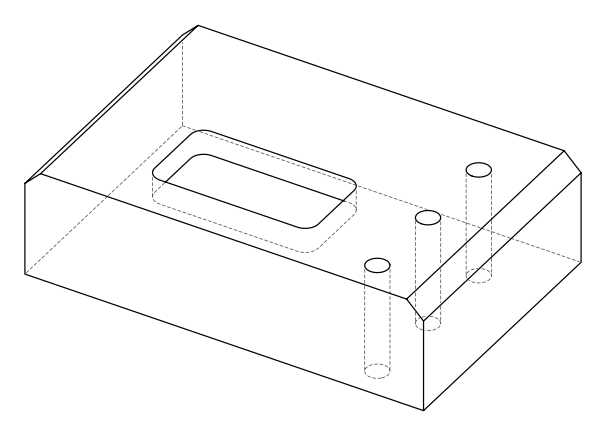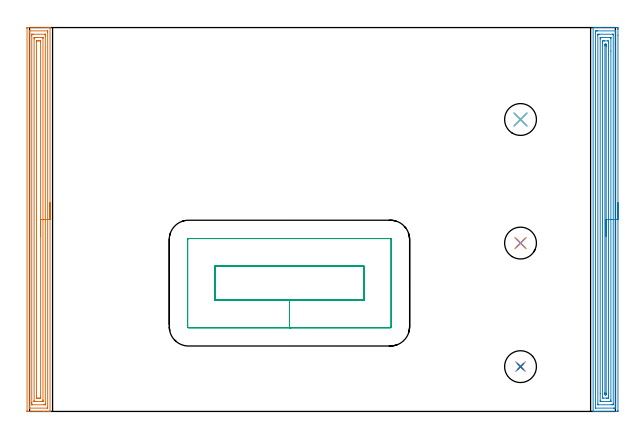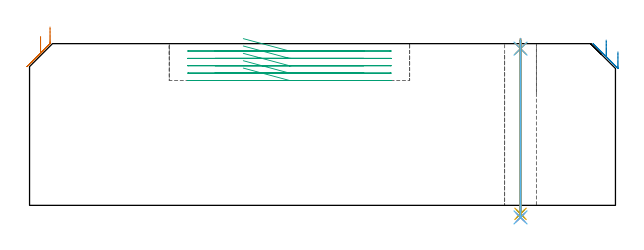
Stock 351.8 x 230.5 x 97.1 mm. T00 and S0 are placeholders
(PLAN: 12 operations, 8 tool changes, 29.9 min)
(1 AREA_MILL | FG_CHAMFER_SURFACE | UGT0205_001 | 9.52 min | 21950 mm3)
(2 AREA_MILL_1 | FG_CHAMFER_SURFACE_1 | UGT0205_001 | 11.28 min | 25577 mm3)
(3 MILL_RECTANGULAR_POCKET | POCKET_RECTANGULAR_STRAIGHT | UGT0201_105 | Follow Part, ap 5.5, ae 75% | 6.47 min | 238272 mm3)
(4 SPOT_DRILL | STEP1HOLE | NXT0321_9005560120000 | 0.05 min | 70 mm3)
(5 SPOT_DRILL_1 | STEP1HOLE_1 | NXT0321_9005560120000 | 0.05 min | 99 mm3)
(6 SPOT_DRILL_2 | STEP1HOLE_2 | NXT0321_9005560120000 | 0.05 min | 80 mm3)
(7 DRILL_THROUGH_HOLE_INTO_CENTER | STEP1HOLE | UGT0301_515 | 0.42 min | 10867 mm3)
(8 DRILL_TO_ENLARGE_THROUGH_HOLE | STEP1HOLE | UGT0301_258 | 0.43 min | 16840 mm3)
(9 DRILL_THROUGH_HOLE_INTO_CENTER_1 | STEP1HOLE_1 | UGT0301_515 | 0.42 min | 10877 mm3)
(10 DRILL_TO_ENLARGE_THROUGH_HOLE_1 | STEP1HOLE_1 | UGT0301_258 | 0.43 min | 16827 mm3)
(11 DRILL_THROUGH_HOLE_INTO_CENTER_2 | STEP1HOLE_2 | UGT0301_515 | 0.42 min | 10864 mm3)
(12 DRILL_TO_ENLARGE_THROUGH_HOLE_2 | STEP1HOLE_2 | UGT0301_258 | 0.43 min | 16835 mm3)
(TOOL UGT0205_001 | Chamfer Mill 20 x 3 x 45 deg. | D20 FL50 Z2)
(TOOL UGT0201_105 | End Mill 22 mm | D22 FL25 Z2)
(TOOL NXT0321_9005560120000 | NC Spot Drill, 120deg, 12mm, HSS, Uncoated | D12 PA120 FL30 Z2)
(TOOL UGT0301_515 | Carbide Drill 12.0 mm | D12 PA118 FL101 Z2)
(TOOL UGT0301_258 | Twist Drill 19.1 mm | D19.1 PA118 FL140 Z2)
(OP 1 AREA_MILL)
G17 G21 G94 G90
T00 M6
G54
G17 G0 G90 X12.3 Y125.25 S1061 M3
G43 Z107.1 H0
G94 G1 Y125.212 Z106.228 F250.
Y125.098 Z105.363
Y124.909 Z104.512
Y124.647 Z103.68
Y124.313 Z102.874
Y123.91 Z102.1
Y123.442 Z101.364
Y122.91 Z100.672
Y122.321 Z100.029
Y121.678 Z99.439
Y120.986 Z98.908
Y120.25 Z98.44
Y119.476 Z98.037
Y118.67 Z97.703
Y117.838 Z97.441
Y116.987 Z97.252
Y116.122 Z97.138
Y115.25 Z97.1
Y0.156
X12.298 Y0.01 Z97.088
X12.182 Y0.003 Z96.974
X12.059 Y0. Z96.858
X11.691 Z96.49
X11.08 Z95.875
X9.027 Z93.825
X8.459 Z93.253
X7.869 Z92.665
X-1.154 Z83.643
X-1.443 Y0.004 Z83.355
X-1.492 Y0.01 Z83.305
X-1.499 Y0.061 Z83.299
X-1.5 Y0.602 Z83.3
Y229.898
X-1.494 Y230.444 Z83.304
X-1.492 Y230.49 Z83.306
X-1.439 Y230.5 Z83.359
X8.459 Z93.253
X9.901 Z94.698
X11.08 Z95.875
X12.059 Z96.858
X12.182 Y230.497 Z96.974
X12.298 Y230.49 Z97.088
X12.3 Y230.344 Z97.1
Y115.25
X10.886 Z95.686
X10.885 Y2.586 Z95.685
X10.883 Y2.386 Z95.683
X10.879 Y2.041 Z95.679
X10.873 Y2.01 Z95.673
X10.812 Y2.006 Z95.612
X10.711 Y2.002 Z95.511
X10.584 Y2. Z95.384
X0.097 Y2.001 Z84.897
X-0.038 Y2.006 Z84.762
X-0.063 Y2.01 Z84.737
X-0.079 Y2.016 Z84.721
X-0.08 Y2.045 Z84.72
X-0.084 Y2.186 Z84.716
X-0.085 Y2.386 Z84.715
X-0.086 Y3.08 Z84.714
X-0.085 Y227.914 Z84.715
X-0.083 Y228.114 Z84.717
X-0.079 Y228.459 Z84.721
X-0.073 Y228.49 Z84.727
X-0.012 Y228.494 Z84.788
X0.089 Y228.498 Z84.889
X0.216 Y228.5 Z85.016
X10.703 Y228.499 Z95.503
X10.838 Y228.494 Z95.638
X10.863 Y228.49 Z95.663
X10.879 Y228.484 Z95.679
X10.88 Y228.455 Z95.68
X10.884 Y228.314 Z95.684
X10.885 Y228.114 Z95.685
X10.886 Y227.42 Z95.686
Y115.25
X9.471 Z94.271
Y4.921
X9.469 Y4.171 Z94.269
X9.467 Y4.033 Z94.267
X9.465 Y4.016 Z94.265
X9.456 Y4.01 Z94.256
X9.416 Y4.005 Z94.216
X9.333 Y4.002 Z94.133
X8.626 Y4. Z93.426
X1.467 Y4.001 Z86.267
X1.412 Y4.002 Z86.212
X1.368 Y4.006 Z86.168
X1.342 Y4.009 Z86.142
X1.335 Y4.031 Z86.135
X1.332 Y4.171 Z86.132
X1.33 Y4.311 Z86.13
X1.329 Y5.063 Z86.129
X1.328 Y5.205 Z86.128
X1.329 Y225.579 Z86.129
X1.33 Y226.329 Z86.13
X1.333 Y226.467 Z86.133
X1.335 Y226.485 Z86.135
X1.344 Y226.49 Z86.144
X1.384 Y226.495 Z86.184
X1.467 Y226.498 Z86.267
X2.174 Y226.5 Z86.974
X9.333 Y226.499 Z94.133
X9.388 Y226.498 Z94.188
X9.432 Y226.494 Z94.232
X9.458 Y226.491 Z94.258
X9.465 Y226.469 Z94.265
X9.468 Y226.329 Z94.268
X9.47 Y226.189 Z94.27
X9.471 Y225.437 Z94.271
Y225.295
Y115.25
X8.057 Z92.857
Y6.847
X8.056 Y6.366 Z92.856
X8.054 Y6.204 Z92.854
X8.05 Y6.076 Z92.85
X8.045 Y6.01 Z92.845
X7.541 Y6. Z92.341
X6.711 Z91.511
X3.171 Z87.971
X2.809 Y6.005 Z87.609
X2.764 Y6.008 Z87.564
X2.749 Y6.011 Z87.549
X2.747 Y6.024 Z87.547
X2.744 Y6.077 Z87.544
X2.743 Y6.127 Z87.543
Y6.438
Y223.653
X2.744 Y224.134 Z87.544
X2.746 Y224.296 Z87.546
X2.75 Y224.424 Z87.55
X2.755 Y224.49 Z87.555
X3.259 Y224.5 Z88.059
X4.089 Z88.889
X7.629 Z92.429
X7.991 Y224.495 Z92.791
X8.036 Y224.492 Z92.836
X8.051 Y224.489 Z92.851
X8.053 Y224.476 Z92.853
X8.056 Y224.423 Z92.856
X8.057 Y224.373 Z92.857
Y224.062
Y115.25
X6.643 Z91.443
Y8.632
X6.639 Y8.22 Z91.439
X6.636 Y8.024 Z91.436
X6.447 Y8.009 Z91.247
X5.837 Y8.002 Z90.637
X5.582 Y8. Z90.382
X4.708 Z89.508
X4.254 Y8.001 Z89.054
X4.208 Y8.002 Z89.008
X4.176 Y8.007 Z88.976
X4.164 Y8.012 Z88.964
X4.162 Y8.027 Z88.962
X4.159 Y8.205 Z88.959
X4.157 Y8.563 Z88.957
Y221.868
X4.161 Y222.28 Z88.961
X4.164 Y222.476 Z88.964
X4.353 Y222.491 Z89.153
X4.963 Y222.498 Z89.763
X5.218 Y222.5 Z90.018
X6.092 Z90.892
X6.546 Y222.499 Z91.346
X6.592 Y222.498 Z91.392
X6.624 Y222.493 Z91.424
X6.636 Y222.488 Z91.436
X6.638 Y222.473 Z91.438
X6.641 Y222.295 Z91.441
X6.643 Y221.938 Z91.443
Y115.25
Y114.378 Z91.481
Y113.514 Z91.595
Y112.662 Z91.784
Y111.83 Z92.046
Y111.024 Z92.38
Y110.25 Z92.783
Y109.514 Z93.252
Y108.822 Z93.783
Y108.179 Z94.372
Y107.59 Z95.015
Y107.059 Z95.707
Y106.59 Z96.443
Y106.187 Z97.217
Y105.853 Z98.023
Y105.591 Z98.855
Y105.402 Z99.707
Y105.288 Z100.571
Y105.25 Z101.443
G0 Z107.1
M5
M2
(OP 2 AREA_MILL_1)
G17 G21 G94 G90
T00 M6
G54
G17 G0 G90 X353.3 Y125.25 S1061 M3
G43 Z107.1 H0
Z92.2
G94 G1 Y125.212 Z91.328 F250.
Y125.098 Z90.464
Y124.909 Z89.612
Y124.647 Z88.78
Y124.313 Z87.974
Y123.91 Z87.2
Y123.442 Z86.464
Y122.91 Z85.772
Y122.321 Z85.129
Y121.678 Z84.54
Y120.986 Z84.008
Y120.25 Z83.54
Y119.476 Z83.137
Y118.67 Z82.803
Y117.838 Z82.541
Y116.987 Z82.352
Y116.122 Z82.238
Y115.25 Z82.2
Y0.602
X353.295 Y0.129 Z82.203
X353.292 Y0.01 Z82.206
X353.168 Y0. Z82.329
X342.334 Z93.161
X340.883 Z94.614
X339.697 Z95.798
X338.691 Y0.001 Z96.808
X338.406 Y0.01 Z97.093
X338.4 Y0.156 Z97.1
Y230.344
X338.406 Y230.49 Z97.093
X338.692 Y230.5 Z96.807
X339.083 Z96.417
X339.697 Z95.798
X341.762 Z93.735
X342.334 Z93.161
X342.927 Z92.569
X352.29 Z83.208
X352.882 Y230.495 Z82.615
X353.292 Y230.49 Z82.206
X353.295 Y230.317 Z82.203
X353.299 Y229.898 Z82.201
X353.3 Y229.474 Z82.2
Y225.905
Y115.25
X351.886 Z83.614
X351.885 Y2.506 Z83.615
X351.884 Y2.386 Z83.616
X351.879 Y2.01 Z83.621
X351.503 Y2.002 Z83.997
X351.124 Y2.001 Z84.376
X350.626 Y2. Z84.874
X339.894 Y2.001 Z95.606
X339.866 Y2.002 Z95.634
X339.837 Y2.006 Z95.663
X339.821 Y2.011 Z95.679
X339.82 Y2.033 Z95.68
X339.815 Y2.266 Z95.685
Y227.994
X339.816 Y228.114 Z95.684
X339.822 Y228.49 Z95.678
X340.197 Y228.498 Z95.303
X340.576 Y228.499 Z94.924
X341.074 Y228.5 Z94.426
X351.806 Z83.694
X351.834 Y228.498 Z83.666
X351.863 Y228.494 Z83.637
X351.879 Y228.489 Z83.621
X351.88 Y228.468 Z83.62
X351.885 Y228.234 Z83.615
X351.886 Y115.25 Z83.614
X350.472 Z85.028
X350.471 Y4.834 Z85.029
X350.468 Y4.171 Z85.032
X350.465 Y4.057 Z85.035
X350.463 Y4.01 Z85.037
X350.409 Y4.004 Z85.091
X350.245 Y4.002 Z85.255
X349.534 Y4. Z85.966
X341.623 Z93.877
X341.455 Y4.003 Z94.045
X341.287 Y4.007 Z94.213
X341.243 Y4.01 Z94.257
X341.235 Y4.036 Z94.265
X341.232 Y4.095 Z94.268
X341.23 Y4.171 Z94.27
X341.229 Y4.4 Z94.271
Y225.666
X341.232 Y226.329 Z94.268
X341.235 Y226.443 Z94.265
X341.237 Y226.49 Z94.263
X341.291 Y226.496 Z94.209
X341.455 Y226.498 Z94.045
X342.166 Y226.5 Z93.334
X350.077 Z85.423
X350.245 Y226.497 Z85.255
X350.413 Y226.493 Z85.087
X350.457 Y226.49 Z85.043
X350.465 Y226.464 Z85.035
X350.468 Y226.406 Z85.032
X350.47 Y226.329 Z85.03
X350.471 Y226.1 Z85.029
X350.472 Y115.25 Z85.028
X349.057 Z86.443
Y6.847
X349.055 Y6.271 Z86.445
X349.052 Y6.076 Z86.448
X349.051 Y6.015 Z86.449
X349.008 Y6.01 Z86.492
X348.904 Y6.006 Z86.596
X348.487 Y6. Z87.013
X348.443 Z87.057
X343.169 Z92.331
X342.792 Y6.004 Z92.708
X342.699 Y6.007 Z92.801
X342.656 Y6.01 Z92.844
X342.65 Y6.036 Z92.85
X342.648 Y6.124 Z92.852
X342.644 Y6.533 Z92.856
X342.643 Y10.8 Z92.857
Y223.653
X342.645 Y224.229 Z92.855
X342.648 Y224.424 Z92.852
X342.649 Y224.485 Z92.851
X342.692 Y224.49 Z92.808
X342.796 Y224.494 Z92.704
X343.213 Y224.5 Z92.287
X343.257 Z92.243
X348.531 Z86.969
X348.908 Y224.496 Z86.592
X349.001 Y224.493 Z86.499
X349.044 Y224.49 Z86.456
X349.05 Y224.464 Z86.45
X349.052 Y224.376 Z86.448
X349.056 Y223.967 Z86.444
X349.057 Y216.335 Z86.443
Y115.25
X347.643 Z87.857
Y9.524
X347.642 Y8.632 Z87.858
X347.641 Y8.598 Z87.859
X347.608 Y8.01 Z87.892
X347.348 Y8.003 Z88.152
X346.729 Y8.001 Z88.771
X346.472 Y8. Z89.028
X344.713 Y8.001 Z90.787
X344.092 Y8.01 Z91.408
X344.059 Y8.632 Z91.441
X344.058 Y8.666 Z91.442
X344.057 Y16.132 Z91.443
Y220.976
X344.058 Y221.868 Z91.442
X344.059 Y221.902 Z91.441
X344.092 Y222.49 Z91.408
X344.352 Y222.497 Z91.148
X344.971 Y222.5 Z90.529
X345.228 Z90.272
X346.987 Y222.499 Z88.513
X347.608 Y222.49 Z87.892
X347.641 Y221.868 Z87.859
X347.642 Y221.834 Z87.858
X347.643 Y214.368 Z87.857
Y115.25
X346.229 Z89.271
Y10.924
X346.227 Y10.416 Z89.273
X346.224 Y10.037 Z89.276
X346.222 Y10.014 Z89.278
X346.207 Y10.01 Z89.293
X346.157 Y10.005 Z89.343
X346.055 Y10.002 Z89.445
X345.85 Y10. Z89.65
X345.713 Z89.787
X345.604 Y10.001 Z89.896
X345.531 Y10.005 Z89.969
X345.49 Y10.01 Z90.01
X345.478 Y10.015 Z90.022
X345.477 Y10.033 Z90.023
X345.473 Y10.416 Z90.027
X345.471 Y10.801 Z90.029
Y11.308
Y219.576
X345.473 Y220.084 Z90.027
X345.476 Y220.463 Z90.024
X345.478 Y220.486 Z90.022
X345.493 Y220.49 Z90.007
X345.543 Y220.495 Z89.957
X345.645 Y220.498 Z89.855
X345.85 Y220.5 Z89.65
X345.987 Z89.513
X346.096 Y220.499 Z89.404
X346.169 Y220.495 Z89.331
X346.21 Y220.49 Z89.29
X346.222 Y220.485 Z89.278
X346.223 Y220.467 Z89.277
X346.227 Y220.084 Z89.273
X346.229 Y219.7 Z89.271
Y219.192
Y115.25
Y114.378 Z89.309
Y113.514 Z89.423
Y112.662 Z89.612
Y111.83 Z89.874
Y111.024 Z90.208
Y110.25 Z90.611
Y109.514 Z91.08
Y108.822 Z91.611
Y108.179 Z92.2
Y107.59 Z92.843
Y107.059 Z93.535
Y106.59 Z94.271
Y106.187 Z95.045
Y105.853 Z95.851
Y105.591 Z96.683
Y105.402 Z97.535
Y105.288 Z98.4
Y105.25 Z99.271
G0 Z107.1
M5
M2
(OP 3 MILL_RECTANGULAR_POCKET)
G17 G21 G94 G90
T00 M6
G54
G17 G0 G90 X128.358 Y66.8 S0 M3
G43 Z107.1 H0
Z100.1
G94 G1 X156.05 Z92.68 F250.
X200.7 F500.
Y87.3
X111.4
Y66.8
X156.05
Y50.3
X216.6
G3 X217.2 Y50.9 R0.6
G1 Y103.2
G3 X216.6 Y103.8 R0.6
G1 X95.5
G3 X94.9 Y103.2 R0.6
G1 Y50.9
G3 X95.5 Y50.3 R0.6
G1 X156.05
X157.05
G0 X128.358 Y66.8 Z95.68
G1 X156.05 Z88.26 F250.
X200.7 F500.
Y87.3
X111.4
Y66.8
X156.05
Y50.3
X216.6
G3 X217.2 Y50.9 R0.6
G1 Y103.2
G3 X216.6 Y103.8 R0.6
G1 X95.5
G3 X94.9 Y103.2 R0.6
G1 Y50.9
G3 X95.5 Y50.3 R0.6
G1 X156.05
X157.05
G0 X128.358 Y66.8 Z91.26
G1 X156.05 Z83.84 F250.
X200.7 F500.
Y87.3
X111.4
Y66.8
X156.05
Y50.3
X216.6
G3 X217.2 Y50.9 R0.6
G1 Y103.2
G3 X216.6 Y103.8 R0.6
G1 X95.5
G3 X94.9 Y103.2 R0.6
G1 Y50.9
G3 X95.5 Y50.3 R0.6
G1 X156.05
X157.05
G0 X128.358 Y66.8 Z86.84
G1 X156.05 Z79.42 F250.
X200.7 F500.
Y87.3
X111.4
Y66.8
X156.05
Y50.3
X216.6
G3 X217.2 Y50.9 R0.6
G1 Y103.2
G3 X216.6 Y103.8 R0.6
G1 X95.5
G3 X94.9 Y103.2 R0.6
G1 Y50.9
G3 X95.5 Y50.3 R0.6
G1 X156.05
X157.05
G0 X128.358 Y66.8 Z82.42
G1 X156.05 Z75. F250.
X200.7 F500.
Y87.3
X111.4
Y66.8
X156.05
Y50.3
X216.6
G3 X217.2 Y50.9 R0.6
G1 Y103.2
G3 X216.6 Y103.8 R0.6
G1 X95.5
G3 X94.9 Y103.2 R0.6
G1 Y50.9
G3 X95.5 Y50.3 R0.6
G1 X156.05
X157.05
G0 Z107.1
M5
M2
(OP 4 SPOT_DRILL)
G17 G21 G94 G90
T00 M6
G54
G17 G0 G90 X294.8 Y26.9 S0 M3
G43 Z107.1 H0
G94 G81 G98 Z94.1 F250. R100.1
G80
M5
M2
(OP 5 SPOT_DRILL_1)
G17 G21 G94 G90
T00 M6
G54
G17 G0 G90 X294.8 Y101.1 S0 M3
G43 Z107.1 H0
G94 G81 G98 Z94.1 F250. R100.1
G80
M5
M2
(OP 6 SPOT_DRILL_2)
G17 G21 G94 G90
T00 M6
G54
G17 G0 G90 X294.8 Y175.3 S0 M3
G43 Z107.1 H0
G94 G81 G98 Z94.1 F250. R100.1
G80
M5
M2
(OP 7 DRILL_THROUGH_HOLE_INTO_CENTER)
G17 G21 G94 G90
T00 M6
G54
G17 G0 G90 X294.8 Y26.9 S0 M3
G43 Z107.1 H0
G94 G73 G98 Z-5.105 F250. Q11.356 R99.1
G80
M5
M2
(OP 8 DRILL_TO_ENLARGE_THROUGH_HOLE)
G17 G21 G94 G90
T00 M6
G54
G17 G0 G90 X294.8 Y26.9 S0 M3
G43 Z107.1 H0
G94 G73 G98 Z-7.238 F250. Q17.39 R99.1
G80
M5
M2
(OP 9 DRILL_THROUGH_HOLE_INTO_CENTER_1)
G17 G21 G94 G90
T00 M6
G54
G17 G0 G90 X294.8 Y101.1 S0 M3
G43 Z107.1 H0
G94 G73 G98 Z-5.105 F250. Q11.356 R99.1
G80
M5
M2
(OP 10 DRILL_TO_ENLARGE_THROUGH_HOLE_1)
G17 G21 G94 G90
T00 M6
G54
G17 G0 G90 X294.8 Y101.1 S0 M3
G43 Z107.1 H0
G94 G73 G98 Z-7.238 F250. Q17.39 R99.1
G80
M5
M2
(OP 11 DRILL_THROUGH_HOLE_INTO_CENTER_2)
G17 G21 G94 G90
T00 M6
G54
G17 G0 G90 X294.8 Y175.3 S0 M3
G43 Z107.1 H0
G94 G73 G98 Z-5.105 F250. Q11.356 R99.1
G80
M5
M2
(OP 12 DRILL_TO_ENLARGE_THROUGH_HOLE_2)
G17 G21 G94 G90
T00 M6
G54
G17 G0 G90 X294.8 Y175.3 S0 M3
G43 Z107.1 H0
G94 G73 G98 Z-7.238 F250. Q17.39 R99.1
G80
M5
M2
